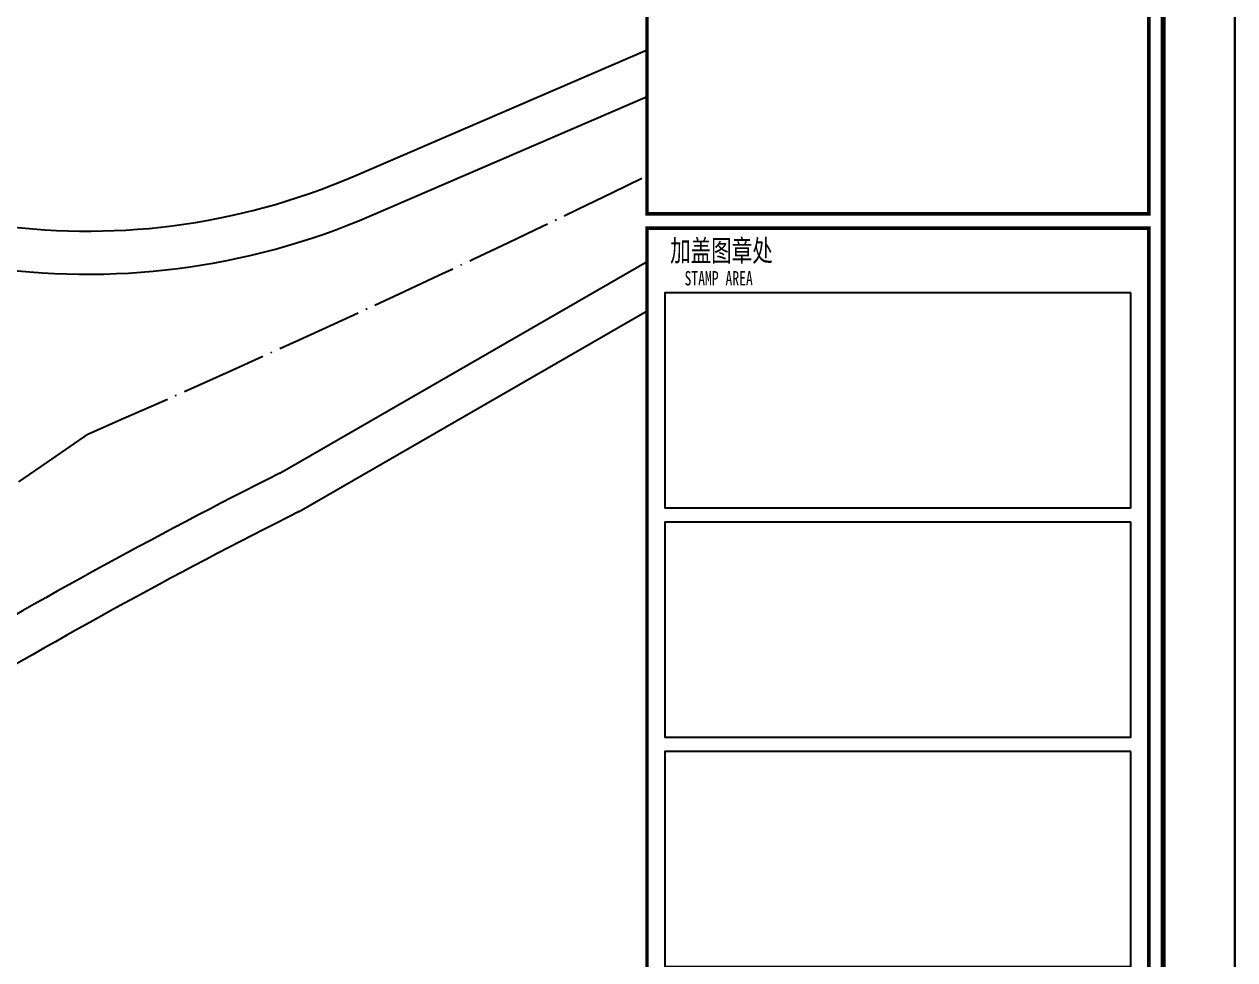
# Model space of a CAD drawing. Extents: x 36524853 to 36525459, y 2743936 to 2747542.
# Drawn here: x 36525105.7 to 36525190.2, y 2747358.2 to 2747423.5 of the extents above; entities that cross this region are included whole.
import ezdxf

# ---------------------------------------------------------------- set-up
doc = ezdxf.new("R2010")
doc.units = 0
doc.header["$LTSCALE"] = 1000
doc.header["$MEASUREMENT"] = 0
doc.linetypes.add('DASHDOT', pattern=[25.4, 12.7, -6.35, 0, -6.35])
doc.linetypes.add('DOTE', pattern=[2.42, 2, -0.2, 0.02, -0.2])
for name, color, linetype in [('0-规划道路', 4, 'Continuous'), ('0-规划道路中线', 211, 'DASHDOT'), ('A0-11 图框-粗线', 16, 'Continuous'), ('A0-12 图框-中粗线', 41, 'Continuous'), ('A0-13 图框-细线', 7, 'Continuous'), ('A0-21 图框-不可改文字', 7, 'Continuous')]:
    doc.layers.add(name, color=color, linetype=linetype)
doc.layers.add('yichutu', color=7, linetype='Continuous', true_color=0xffffff, plot=False)
doc.styles.add('SKED-粗宋体', font='', dxfattribs={"width": 0.7})
doc.styles.get('SKED-粗宋体').set_extended_font_data('SimSun')

# ---------------------------------------------------------------- blocks, each defined once
blk = doc.blocks.new('A$C00E3302F')
at = {"layer": 'A0-12 图框-中粗线', "const_width": 50, "flags": 128}
blk.add_lwpolyline([(0, 200), (0, 10700), (7000, 10700), (7000, 200)], close=True, dxfattribs=at)
at = {"layer": 'A0-13 图框-细线'}
for points in [[(6750, 9800), (250, 9800), (250, 6800), (6750, 6800)], [(6750, 6600), (250, 6600), (250, 3600), (6750, 3600)], [(6750, 3400), (250, 3400), (250, 400), (6750, 400)]]:
    blk.add_lwpolyline(points, close=True, dxfattribs=at)
at = {"layer": 'A0-21 图框-不可改文字', "style": 'SKED-粗宋体', "width": 0.7}
for s, height, p in [('加盖图章处', 300, (322, 10237)), ('STAMP AREA', 200, (523, 9902))]:
    blk.add_text(s, height=height, dxfattribs=at).set_placement(p)
blk = doc.blocks.new('A$C6202001D')
at = {"layer": 'A0-11 图框-粗线', "const_width": 70}
blk.add_lwpolyline([(58400, 41000), (2500, 41000), (2500, 1000), (58400, 1000)], close=True, dxfattribs=at)
at = {"layer": 'A0-12 图框-中粗线', "const_width": 50, "flags": 128}
blk.add_lwpolyline([(58200, 40800), (58200, 30800), (51200, 30800), (51200, 40800)], close=True, dxfattribs=at)
at = {"layer": 'A0-13 图框-细线'}
blk.add_lwpolyline([(59400, 42000), (0, 42000), (0, 0), (59400, 0)], close=True, dxfattribs=at)
blk.add_blockref('A$C00E3302F', (51200, 19900))
blk = doc.blocks.new('yct-594-420-297-210-0.5-2000.0')
at = {"layer": 'yichutu', "color": 7, "true_color": 0xffffff}
blk.add_lwpolyline([(0, 0), (0, 210), (297, 210), (297, 0)], close=True, dxfattribs=at)

msp = doc.modelspace()

# ---------------------------------------------------------------- linework, layer by layer
at = {"layer": '0-规划道路', "color": 4}
for p, q in [((36525128.722, 2747412.887), (36525149.161, 2747421.696)), ((36525129.92, 2747410.136), (36525149.161, 2747418.433)), ((36525123.551, 2747392.169), (36525149.161, 2747406.941)), ((36525124.897, 2747389.488), (36525149.161, 2747403.483))]:
    msp.add_line(p, q, dxfattribs=at)
for centre, radius, start, end in [((36525110.12, 2747456.05), 47, 229.59743, 293.31477), ((36525110.121, 2747456.049), 50, 229.59743, 293.32722), ((36525299.839, 2747040.926), 393, 116.65189, 125.2834), ((36525299.839, 2747040.926), 390, 116.65189, 125.2834)]:
    msp.add_arc(centre, radius, start, end, dxfattribs=at)
at = {"layer": '0-规划道路中线', "linetype": 'DOTE', "ltscale": 0.003}
for centre, radius, start, end in [((36524710.306, 2748311.478), 1000, 293.571982, 296.030862), ((36524370.618, 2748464.961), 1300.761, 302.462089, 304.651353)]:
    msp.add_arc(centre, radius, start, end, dxfattribs=at)

# ---------------------------------------------------------------- block references
at = {"xscale": 0.005, "yscale": 0.005, "zscale": 0.005}
msp.add_blockref('A$C6202001D', (36524893.161, 2747256.254), dxfattribs=at)
at = {"layer": 'yichutu'}
msp.add_blockref('yct-594-420-297-210-0.5-2000.0', (36524893.161, 2747256.254), dxfattribs=at)

doc.saveas('drawing.dxf')
